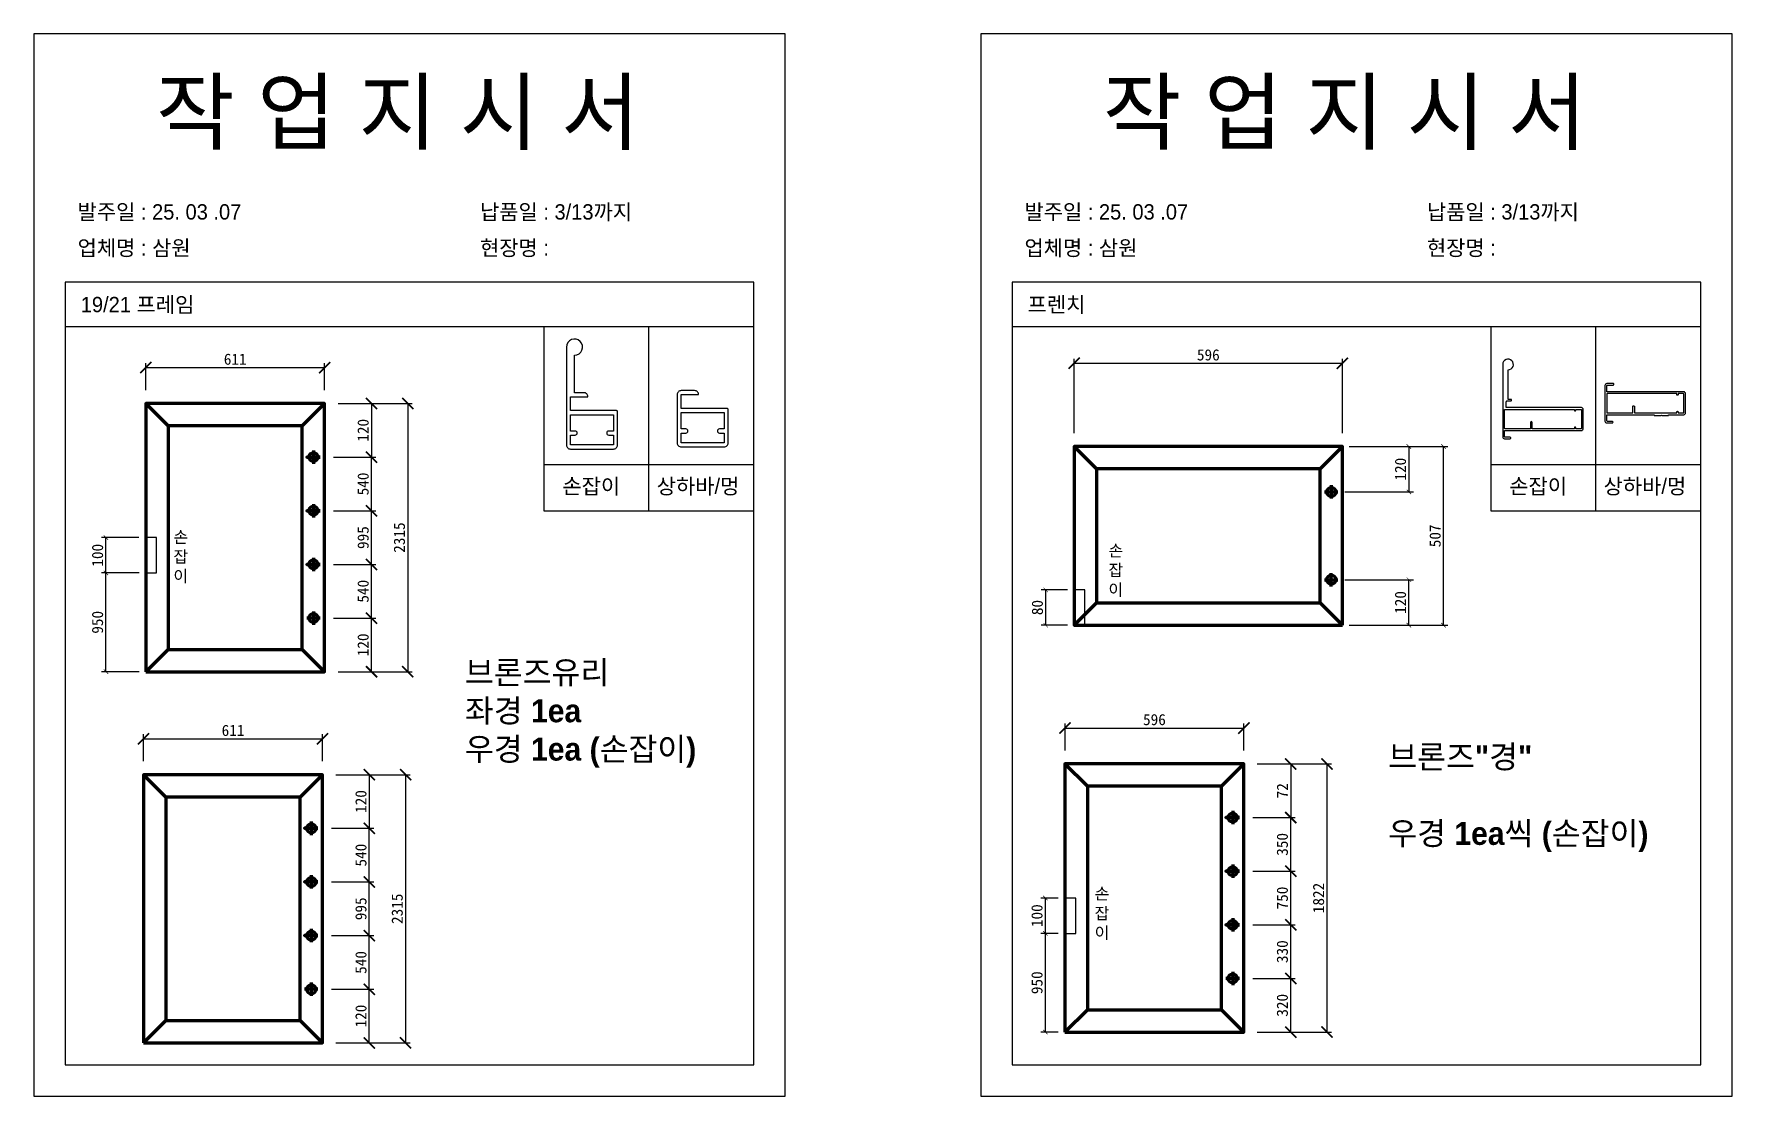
# Model space of a CAD drawing. Header units: millimetres. Extents: x -44117 to 256353, y -2095463 to 65325.
# Drawn here: x 115072 to 118870, y -2817 to -441 of the extents above; entities that cross this region are included whole.
import ezdxf

# ---------------------------------------------------------------- set-up
doc = ezdxf.new("R2010")
doc.units = ezdxf.units.MM
doc.header["$LTSCALE"] = 10
doc.layers.add('Layer1', color=7, linetype='Continuous', lineweight=70)
doc.dimstyles.new('ISO-25', dxfattribs={"dimtxt": 2.5, "dimasz": 2.5, "dimexe": 1, "dimexo": 1, "dimtad": 1, "dimtxsty": 'Standard', "dimblk": 'ARCHTICK', "dimcen": 2.5, "dimadec": 0, "dimazin": 0, "dimtfac": 1, "dimtmove": 0, "dimatfit": 3, "dimfxl": 0, "dimarcsym": 0})

# ---------------------------------------------------------------- blocks, each defined once
blk = doc.blocks.new('_ArchTick')
at = {"color": 0, "linetype": 'ByBlock', "const_width": 0.15}
blk.add_lwpolyline([(-0.5, -0.5), (0.5, 0.5)], dxfattribs=at)
blk = doc.blocks.new('*D2021')
at = {"color": 0, "lineweight": -2}
for p, q in [((117377.8, -2044), (117377.8, -1983.7)), ((117377.8, -1993.7), (117777.8, -1993.7)), ((117777.8, -2044), (117777.8, -1983.7))]:
    blk.add_line(p, q, dxfattribs=at)
at = {"layer": 'Defpoints', "color": 0}
for p in [(117777.8, -1993.7), (117377.8, -2074), (117777.8, -2074)]:
    blk.add_point(p, dxfattribs=at)
at = {"color": 0, "lineweight": -2, "xscale": 25, "yscale": 25, "zscale": 25, "rotation": 180}
blk.add_blockref('_ArchTick', (117377.8, -1993.7), dxfattribs=at)
at = {"color": 0, "lineweight": -2, "xscale": 25, "yscale": 25, "zscale": 25}
blk.add_blockref('_ArchTick', (117777.8, -1993.7), dxfattribs=at)
at = {"color": 0, "insert": (117577.8, -1975), "char_height": 25, "attachment_point": 5}
blk.add_mtext('596', dxfattribs=at)
blk = doc.blocks.new('*D2022')
at = {"color": 0, "lineweight": -2}
for p, q in [((117797.8, -2554), (117892.6, -2554)), ((117882.6, -2674), (117882.6, -2554)), ((117807.8, -2674), (117892.6, -2674))]:
    blk.add_line(p, q, dxfattribs=at)
at = {"layer": 'Defpoints', "color": 0}
for p in [(117767.8, -2554), (117882.6, -2554), (117777.8, -2674)]:
    blk.add_point(p, dxfattribs=at)
at = {"color": 0, "lineweight": -2, "xscale": 25, "yscale": 25, "zscale": 25}
for p, rotation in [((117882.6, -2554), 90), ((117882.6, -2674), 270)]:
    blk.add_blockref('_ArchTick', p, dxfattribs=dict(at, rotation=rotation))
at = {"color": 0, "insert": (117863.9, -2614), "char_height": 25, "attachment_point": 5, "rotation": 90}
blk.add_mtext('320', dxfattribs=at)
blk = doc.blocks.new('*D2023')
at = {"color": 0, "lineweight": -2}
for p, q in [((117807.8, -2074), (117892.6, -2074)), ((117882.6, -2074), (117882.6, -2194)), ((117797.8, -2194), (117892.6, -2194))]:
    blk.add_line(p, q, dxfattribs=at)
at = {"layer": 'Defpoints', "color": 0}
for p in [(117777.8, -2074), (117767.8, -2194), (117882.6, -2194)]:
    blk.add_point(p, dxfattribs=at)
at = {"color": 0, "lineweight": -2, "xscale": 25, "yscale": 25, "zscale": 25}
for p, rotation in [((117882.6, -2074), 90), ((117882.6, -2194), 270)]:
    blk.add_blockref('_ArchTick', p, dxfattribs=dict(at, rotation=rotation))
at = {"color": 0, "insert": (117863.9, -2134), "char_height": 25, "attachment_point": 5, "rotation": 90}
blk.add_mtext('72', dxfattribs=at)
blk = doc.blocks.new('*D2024')
at = {"color": 0, "lineweight": -2}
for p, q in [((117807.8, -2074), (117973.7, -2074)), ((117963.7, -2074), (117963.7, -2674)), ((117807.8, -2674), (117973.7, -2674))]:
    blk.add_line(p, q, dxfattribs=at)
at = {"layer": 'Defpoints', "color": 0}
for p in [(117777.8, -2074), (117777.8, -2674), (117963.7, -2674)]:
    blk.add_point(p, dxfattribs=at)
at = {"color": 0, "lineweight": -2, "xscale": 25, "yscale": 25, "zscale": 25}
for p, rotation in [((117963.7, -2074), 90), ((117963.7, -2674), 270)]:
    blk.add_blockref('_ArchTick', p, dxfattribs=dict(at, rotation=rotation))
at = {"color": 0, "insert": (117944.9, -2374), "char_height": 25, "attachment_point": 5, "rotation": 90}
blk.add_mtext('1822', dxfattribs=at)
blk = doc.blocks.new('*D2025')
at = {"color": 0, "lineweight": -2}
for p, q in [((117797.8, -2434), (117892.6, -2434)), ((117882.6, -2554), (117882.6, -2434)), ((117797.8, -2554), (117892.6, -2554))]:
    blk.add_line(p, q, dxfattribs=at)
at = {"layer": 'Defpoints', "color": 0}
for p in [(117767.8, -2434), (117882.6, -2434), (117767.8, -2554)]:
    blk.add_point(p, dxfattribs=at)
at = {"color": 0, "lineweight": -2, "xscale": 25, "yscale": 25, "zscale": 25}
for p, rotation in [((117882.6, -2434), 90), ((117882.6, -2554), 270)]:
    blk.add_blockref('_ArchTick', p, dxfattribs=dict(at, rotation=rotation))
at = {"color": 0, "insert": (117863.9, -2494), "char_height": 25, "attachment_point": 5, "rotation": 90}
blk.add_mtext('330', dxfattribs=at)
blk = doc.blocks.new('*D2026')
at = {"color": 0, "lineweight": -2}
for p, q in [((117797.8, -2194), (117892.6, -2194)), ((117882.6, -2314), (117882.6, -2194)), ((117797.8, -2314), (117892.6, -2314))]:
    blk.add_line(p, q, dxfattribs=at)
at = {"layer": 'Defpoints', "color": 0}
for p in [(117767.8, -2194), (117882.6, -2194), (117767.8, -2314)]:
    blk.add_point(p, dxfattribs=at)
at = {"color": 0, "lineweight": -2, "xscale": 25, "yscale": 25, "zscale": 25}
for p, rotation in [((117882.6, -2194), 90), ((117882.6, -2314), 270)]:
    blk.add_blockref('_ArchTick', p, dxfattribs=dict(at, rotation=rotation))
at = {"color": 0, "insert": (117863.9, -2254), "char_height": 25, "attachment_point": 5, "rotation": 90}
blk.add_mtext('350', dxfattribs=at)
blk = doc.blocks.new('*D2027')
at = {"color": 0, "lineweight": -2}
for p, q in [((117797.8, -2314), (117892.6, -2314)), ((117882.6, -2434), (117882.6, -2314)), ((117797.8, -2434), (117892.6, -2434))]:
    blk.add_line(p, q, dxfattribs=at)
at = {"layer": 'Defpoints', "color": 0}
for p in [(117767.8, -2314), (117882.6, -2314), (117767.8, -2434)]:
    blk.add_point(p, dxfattribs=at)
at = {"color": 0, "lineweight": -2, "xscale": 25, "yscale": 25, "zscale": 25}
for p, rotation in [((117882.6, -2314), 90), ((117882.6, -2434), 270)]:
    blk.add_blockref('_ArchTick', p, dxfattribs=dict(at, rotation=rotation))
at = {"color": 0, "insert": (117863.9, -2374), "char_height": 25, "attachment_point": 5, "rotation": 90}
blk.add_mtext('750', dxfattribs=at)
blk = doc.blocks.new('*D2028')
at = {"color": 0, "lineweight": -2}
for p, q in [((115322.1, -1237.7), (115322.1, -1177.4)), ((115322.1, -1187.4), (115722.1, -1187.4)), ((115722.1, -1237.7), (115722.1, -1177.4))]:
    blk.add_line(p, q, dxfattribs=at)
at = {"layer": 'Defpoints', "color": 0}
for p in [(115722.1, -1187.4), (115322.1, -1267.7), (115722.1, -1267.7)]:
    blk.add_point(p, dxfattribs=at)
at = {"color": 0, "lineweight": -2, "xscale": 25, "yscale": 25, "zscale": 25, "rotation": 180}
blk.add_blockref('_ArchTick', (115322.1, -1187.4), dxfattribs=at)
at = {"color": 0, "lineweight": -2, "xscale": 25, "yscale": 25, "zscale": 25}
blk.add_blockref('_ArchTick', (115722.1, -1187.4), dxfattribs=at)
at = {"color": 0, "insert": (115522.1, -1168.7), "char_height": 25, "attachment_point": 5}
blk.add_mtext('611', dxfattribs=at)
blk = doc.blocks.new('*D2029')
at = {"color": 0, "lineweight": -2}
for p, q in [((115742.1, -1747.7), (115836.9, -1747.7)), ((115826.9, -1867.7), (115826.9, -1747.7)), ((115752.1, -1867.7), (115836.9, -1867.7))]:
    blk.add_line(p, q, dxfattribs=at)
at = {"layer": 'Defpoints', "color": 0}
for p in [(115712.1, -1747.7), (115826.9, -1747.7), (115722.1, -1867.7)]:
    blk.add_point(p, dxfattribs=at)
at = {"color": 0, "lineweight": -2, "xscale": 25, "yscale": 25, "zscale": 25}
for p, rotation in [((115826.9, -1747.7), 90), ((115826.9, -1867.7), 270)]:
    blk.add_blockref('_ArchTick', p, dxfattribs=dict(at, rotation=rotation))
at = {"color": 0, "insert": (115808.2, -1807.7), "char_height": 25, "attachment_point": 5, "rotation": 90}
blk.add_mtext('120', dxfattribs=at)
blk = doc.blocks.new('*D2030')
at = {"color": 0, "lineweight": -2}
for p, q in [((115752.1, -1267.7), (115836.9, -1267.7)), ((115826.9, -1267.7), (115826.9, -1387.7)), ((115742.1, -1387.7), (115836.9, -1387.7))]:
    blk.add_line(p, q, dxfattribs=at)
at = {"layer": 'Defpoints', "color": 0}
for p in [(115722.1, -1267.7), (115712.1, -1387.7), (115826.9, -1387.7)]:
    blk.add_point(p, dxfattribs=at)
at = {"color": 0, "lineweight": -2, "xscale": 25, "yscale": 25, "zscale": 25}
for p, rotation in [((115826.9, -1267.7), 90), ((115826.9, -1387.7), 270)]:
    blk.add_blockref('_ArchTick', p, dxfattribs=dict(at, rotation=rotation))
at = {"color": 0, "insert": (115808.2, -1327.7), "char_height": 25, "attachment_point": 5, "rotation": 90}
blk.add_mtext('120', dxfattribs=at)
blk = doc.blocks.new('*D2031')
at = {"color": 0, "lineweight": -2}
for p, q in [((115752.1, -1267.7), (115918, -1267.7)), ((115908, -1267.7), (115908, -1867.7)), ((115752.1, -1867.7), (115918, -1867.7))]:
    blk.add_line(p, q, dxfattribs=at)
at = {"layer": 'Defpoints', "color": 0}
for p in [(115722.1, -1267.7), (115722.1, -1867.7), (115908, -1867.7)]:
    blk.add_point(p, dxfattribs=at)
at = {"color": 0, "lineweight": -2, "xscale": 25, "yscale": 25, "zscale": 25}
for p, rotation in [((115908, -1267.7), 90), ((115908, -1867.7), 270)]:
    blk.add_blockref('_ArchTick', p, dxfattribs=dict(at, rotation=rotation))
at = {"color": 0, "insert": (115889.3, -1567.7), "char_height": 25, "attachment_point": 5, "rotation": 90}
blk.add_mtext('2315', dxfattribs=at)
blk = doc.blocks.new('*D2032')
at = {"color": 0, "lineweight": -2}
for p, q in [((115742.1, -1627.7), (115836.9, -1627.7)), ((115826.9, -1747.7), (115826.9, -1627.7)), ((115742.1, -1747.7), (115836.9, -1747.7))]:
    blk.add_line(p, q, dxfattribs=at)
at = {"layer": 'Defpoints', "color": 0}
for p in [(115712.1, -1627.7), (115826.9, -1627.7), (115712.1, -1747.7)]:
    blk.add_point(p, dxfattribs=at)
at = {"color": 0, "lineweight": -2, "xscale": 25, "yscale": 25, "zscale": 25}
for p, rotation in [((115826.9, -1627.7), 90), ((115826.9, -1747.7), 270)]:
    blk.add_blockref('_ArchTick', p, dxfattribs=dict(at, rotation=rotation))
at = {"color": 0, "insert": (115808.2, -1687.7), "char_height": 25, "attachment_point": 5, "rotation": 90}
blk.add_mtext('540', dxfattribs=at)
blk = doc.blocks.new('*D2033')
at = {"color": 0, "lineweight": -2}
for p, q in [((115742.1, -1387.7), (115836.9, -1387.7)), ((115826.9, -1507.7), (115826.9, -1387.7)), ((115742.1, -1507.7), (115836.9, -1507.7))]:
    blk.add_line(p, q, dxfattribs=at)
at = {"layer": 'Defpoints', "color": 0}
for p in [(115712.1, -1387.7), (115826.9, -1387.7), (115712.1, -1507.7)]:
    blk.add_point(p, dxfattribs=at)
at = {"color": 0, "lineweight": -2, "xscale": 25, "yscale": 25, "zscale": 25}
for p, rotation in [((115826.9, -1387.7), 90), ((115826.9, -1507.7), 270)]:
    blk.add_blockref('_ArchTick', p, dxfattribs=dict(at, rotation=rotation))
at = {"color": 0, "insert": (115808.2, -1447.7), "char_height": 25, "attachment_point": 5, "rotation": 90}
blk.add_mtext('540', dxfattribs=at)
blk = doc.blocks.new('*D2034')
at = {"color": 0, "lineweight": -2}
for p, q in [((115742.1, -1507.7), (115836.9, -1507.7)), ((115826.9, -1627.7), (115826.9, -1507.7)), ((115742.1, -1627.7), (115836.9, -1627.7))]:
    blk.add_line(p, q, dxfattribs=at)
at = {"layer": 'Defpoints', "color": 0}
for p in [(115712.1, -1507.7), (115826.9, -1507.7), (115712.1, -1627.7)]:
    blk.add_point(p, dxfattribs=at)
at = {"color": 0, "lineweight": -2, "xscale": 25, "yscale": 25, "zscale": 25}
for p, rotation in [((115826.9, -1507.7), 90), ((115826.9, -1627.7), 270)]:
    blk.add_blockref('_ArchTick', p, dxfattribs=dict(at, rotation=rotation))
at = {"color": 0, "insert": (115808.2, -1567.7), "char_height": 25, "attachment_point": 5, "rotation": 90}
blk.add_mtext('995', dxfattribs=at)
blk = doc.blocks.new('*D2035')
at = {"color": 0, "lineweight": -2}
for p, q in [((115317.2, -2068.1), (115317.2, -2007.8)), ((115717.2, -2068.1), (115717.2, -2007.8)), ((115317.2, -2017.8), (115717.2, -2017.8))]:
    blk.add_line(p, q, dxfattribs=at)
at = {"layer": 'Defpoints', "color": 0}
for p in [(115717.2, -2017.8), (115317.2, -2098.1), (115717.2, -2098.1)]:
    blk.add_point(p, dxfattribs=at)
at = {"color": 0, "lineweight": -2, "xscale": 25, "yscale": 25, "zscale": 25, "rotation": 180}
blk.add_blockref('_ArchTick', (115317.2, -2017.8), dxfattribs=at)
at = {"color": 0, "lineweight": -2, "xscale": 25, "yscale": 25, "zscale": 25}
blk.add_blockref('_ArchTick', (115717.2, -2017.8), dxfattribs=at)
at = {"color": 0, "insert": (115517.2, -1999.1), "char_height": 25, "attachment_point": 5}
blk.add_mtext('611', dxfattribs=at)
blk = doc.blocks.new('*D2036')
at = {"color": 0, "lineweight": -2}
for p, q in [((115306.3, -1646.8), (115222.9, -1646.8)), ((115232.9, -1867.7), (115232.9, -1646.8)), ((115307.1, -1867.7), (115222.9, -1867.7))]:
    blk.add_line(p, q, dxfattribs=at)
at = {"layer": 'Defpoints', "color": 0}
for p in [(115232.9, -1646.8), (115321.3, -1646.8), (115322.1, -1867.7)]:
    blk.add_point(p, dxfattribs=at)
at = {"color": 0, "lineweight": -2, "xscale": 10, "yscale": 10, "zscale": 10}
for p, rotation in [((115232.9, -1646.8), 90), ((115232.9, -1867.7), 270)]:
    blk.add_blockref('_ArchTick', p, dxfattribs=dict(at, rotation=rotation))
at = {"color": 0, "insert": (115214.2, -1757.2), "char_height": 25, "attachment_point": 5, "rotation": 90}
blk.add_mtext('950', dxfattribs=at)
blk = doc.blocks.new('*D2037')
at = {"color": 0, "lineweight": -2}
for p, q in [((115306.3, -1567.7), (115222.9, -1567.7)), ((115232.9, -1646.8), (115232.9, -1567.7)), ((115307.1, -1646.8), (115222.9, -1646.8))]:
    blk.add_line(p, q, dxfattribs=at)
at = {"layer": 'Defpoints', "color": 0}
for p in [(115232.9, -1567.7), (115321.3, -1567.7), (115322.1, -1646.8)]:
    blk.add_point(p, dxfattribs=at)
at = {"color": 0, "lineweight": -2, "xscale": 10, "yscale": 10, "zscale": 10}
for p, rotation in [((115232.9, -1567.7), 90), ((115232.9, -1646.8), 270)]:
    blk.add_blockref('_ArchTick', p, dxfattribs=dict(at, rotation=rotation))
at = {"color": 0, "insert": (115214.2, -1607.2), "char_height": 25, "attachment_point": 5, "rotation": 90}
blk.add_mtext('100', dxfattribs=at)
blk = doc.blocks.new('*D2046')
at = {"color": 0, "lineweight": -2}
for p, q in [((117398.3, -1333.8), (117398.3, -1167.8)), ((117998.3, -1333.8), (117998.3, -1167.8)), ((117398.3, -1177.8), (117998.3, -1177.8))]:
    blk.add_line(p, q, dxfattribs=at)
at = {"layer": 'Defpoints', "color": 0}
for p in [(117998.3, -1177.8), (117398.3, -1363.8), (117998.3, -1363.8)]:
    blk.add_point(p, dxfattribs=at)
at = {"color": 0, "lineweight": -2, "xscale": 25, "yscale": 25, "zscale": 25, "rotation": 180}
blk.add_blockref('_ArchTick', (117398.3, -1177.8), dxfattribs=at)
at = {"color": 0, "lineweight": -2, "xscale": 25, "yscale": 25, "zscale": 25}
blk.add_blockref('_ArchTick', (117998.3, -1177.8), dxfattribs=at)
at = {"color": 0, "insert": (117698.3, -1159.1), "char_height": 25, "attachment_point": 5}
blk.add_mtext('596', dxfattribs=at)
blk = doc.blocks.new('*D2047')
at = {"color": 0, "lineweight": -2}
for p, q in [((118003.3, -1661.9), (118156.8, -1661.9)), ((118146.8, -1763.8), (118146.8, -1661.9)), ((118013.3, -1763.8), (118156.8, -1763.8))]:
    blk.add_line(p, q, dxfattribs=at)
at = {"layer": 'Defpoints', "color": 0}
for p in [(117988.3, -1661.9), (118146.8, -1661.9), (117998.3, -1763.8)]:
    blk.add_point(p, dxfattribs=at)
at = {"color": 0, "lineweight": -2, "xscale": 10, "yscale": 10, "zscale": 10}
for p, rotation in [((118146.8, -1661.9), 90), ((118146.8, -1763.8), 270)]:
    blk.add_blockref('_ArchTick', p, dxfattribs=dict(at, rotation=rotation))
at = {"color": 0, "insert": (118128.1, -1712.8), "char_height": 25, "attachment_point": 5, "rotation": 90}
blk.add_mtext('120', dxfattribs=at)
blk = doc.blocks.new('*D2048')
at = {"color": 0, "lineweight": -2}
for p, q in [((118013.3, -1363.8), (118156.8, -1363.8)), ((118146.8, -1363.8), (118146.8, -1465.6)), ((118003.3, -1465.6), (118156.8, -1465.6))]:
    blk.add_line(p, q, dxfattribs=at)
at = {"layer": 'Defpoints', "color": 0}
for p in [(117998.3, -1363.8), (117988.3, -1465.6), (118146.8, -1465.6)]:
    blk.add_point(p, dxfattribs=at)
at = {"color": 0, "lineweight": -2, "xscale": 10, "yscale": 10, "zscale": 10}
for p, rotation in [((118146.8, -1363.8), 90), ((118146.8, -1465.6), 270)]:
    blk.add_blockref('_ArchTick', p, dxfattribs=dict(at, rotation=rotation))
at = {"color": 0, "insert": (118128.1, -1414.7), "char_height": 25, "attachment_point": 5, "rotation": 90}
blk.add_mtext('120', dxfattribs=at)
blk = doc.blocks.new('*D2049')
at = {"color": 0, "lineweight": -2}
for p, q in [((118013.3, -1363.8), (118234.3, -1363.8)), ((118224.3, -1763.8), (118224.3, -1363.8)), ((118013.3, -1763.8), (118234.3, -1763.8))]:
    blk.add_line(p, q, dxfattribs=at)
at = {"layer": 'Defpoints', "color": 0}
for p in [(117998.3, -1363.8), (118224.3, -1363.8), (117998.3, -1763.8)]:
    blk.add_point(p, dxfattribs=at)
at = {"color": 0, "lineweight": -2, "xscale": 10, "yscale": 10, "zscale": 10}
for p, rotation in [((118224.3, -1363.8), 90), ((118224.3, -1763.8), 270)]:
    blk.add_blockref('_ArchTick', p, dxfattribs=dict(at, rotation=rotation))
at = {"color": 0, "insert": (118205.6, -1563.8), "char_height": 25, "attachment_point": 5, "rotation": 90}
blk.add_mtext('507', dxfattribs=at)
blk = doc.blocks.new('*D2050')
at = {"color": 0, "lineweight": -2}
for p, q in [((117383.3, -1684.7), (117324.7, -1684.7)), ((117334.7, -1763.8), (117334.7, -1684.7)), ((117383.3, -1763.8), (117324.7, -1763.8))]:
    blk.add_line(p, q, dxfattribs=at)
at = {"layer": 'Defpoints', "color": 0}
for p in [(117334.7, -1684.7), (117398.3, -1684.7), (117398.3, -1763.8)]:
    blk.add_point(p, dxfattribs=at)
at = {"color": 0, "lineweight": -2, "xscale": 10, "yscale": 10, "zscale": 10}
for p, rotation in [((117334.7, -1684.7), 90), ((117334.7, -1763.8), 270)]:
    blk.add_blockref('_ArchTick', p, dxfattribs=dict(at, rotation=rotation))
at = {"color": 0, "insert": (117316, -1724.2), "char_height": 25, "attachment_point": 5, "rotation": 90}
blk.add_mtext('80', dxfattribs=at)
blk = doc.blocks.new('*D2051')
at = {"color": 0, "lineweight": -2}
for p, q in [((117362.8, -2453.1), (117323.9, -2453.1)), ((117333.9, -2674), (117333.9, -2453.1)), ((117362.8, -2674), (117323.9, -2674))]:
    blk.add_line(p, q, dxfattribs=at)
at = {"layer": 'Defpoints', "color": 0}
for p in [(117333.9, -2453.1), (117377.8, -2453.1), (117377.8, -2674)]:
    blk.add_point(p, dxfattribs=at)
at = {"color": 0, "lineweight": -2, "xscale": 10, "yscale": 10, "zscale": 10}
for p, rotation in [((117333.9, -2453.1), 90), ((117333.9, -2674), 270)]:
    blk.add_blockref('_ArchTick', p, dxfattribs=dict(at, rotation=rotation))
at = {"color": 0, "insert": (117315.2, -2563.5), "char_height": 25, "attachment_point": 5, "rotation": 90}
blk.add_mtext('950', dxfattribs=at)
blk = doc.blocks.new('*D2052')
at = {"color": 0, "lineweight": -2}
for p, q in [((117362.8, -2374), (117323.9, -2374)), ((117333.9, -2453.1), (117333.9, -2374)), ((117362.8, -2453.1), (117323.9, -2453.1))]:
    blk.add_line(p, q, dxfattribs=at)
at = {"layer": 'Defpoints', "color": 0}
for p in [(117333.9, -2374), (117377.8, -2374), (117377.8, -2453.1)]:
    blk.add_point(p, dxfattribs=at)
at = {"color": 0, "lineweight": -2, "xscale": 10, "yscale": 10, "zscale": 10}
for p, rotation in [((117333.9, -2374), 90), ((117333.9, -2453.1), 270)]:
    blk.add_blockref('_ArchTick', p, dxfattribs=dict(at, rotation=rotation))
at = {"color": 0, "insert": (117315.2, -2413.5), "char_height": 25, "attachment_point": 5, "rotation": 90}
blk.add_mtext('100', dxfattribs=at)
blk = doc.blocks.new('*D2066')
at = {"color": 0, "lineweight": -2}
for p, q in [((115737.2, -2578.1), (115832, -2578.1)), ((115822, -2698.1), (115822, -2578.1)), ((115747.2, -2698.1), (115832, -2698.1))]:
    blk.add_line(p, q, dxfattribs=at)
at = {"layer": 'Defpoints', "color": 0}
for p in [(115707.2, -2578.1), (115822, -2578.1), (115717.2, -2698.1)]:
    blk.add_point(p, dxfattribs=at)
at = {"color": 0, "lineweight": -2, "xscale": 25, "yscale": 25, "zscale": 25}
for p, rotation in [((115822, -2578.1), 90), ((115822, -2698.1), 270)]:
    blk.add_blockref('_ArchTick', p, dxfattribs=dict(at, rotation=rotation))
at = {"color": 0, "insert": (115803.3, -2638.1), "char_height": 25, "attachment_point": 5, "rotation": 90}
blk.add_mtext('120', dxfattribs=at)
blk = doc.blocks.new('*D2067')
at = {"color": 0, "lineweight": -2}
for p, q in [((115747.2, -2098.1), (115832, -2098.1)), ((115822, -2098.1), (115822, -2218.1)), ((115737.2, -2218.1), (115832, -2218.1))]:
    blk.add_line(p, q, dxfattribs=at)
at = {"layer": 'Defpoints', "color": 0}
for p in [(115717.2, -2098.1), (115707.2, -2218.1), (115822, -2218.1)]:
    blk.add_point(p, dxfattribs=at)
at = {"color": 0, "lineweight": -2, "xscale": 25, "yscale": 25, "zscale": 25}
for p, rotation in [((115822, -2098.1), 90), ((115822, -2218.1), 270)]:
    blk.add_blockref('_ArchTick', p, dxfattribs=dict(at, rotation=rotation))
at = {"color": 0, "insert": (115803.3, -2158.1), "char_height": 25, "attachment_point": 5, "rotation": 90}
blk.add_mtext('120', dxfattribs=at)
blk = doc.blocks.new('*D2068')
at = {"color": 0, "lineweight": -2}
for p, q in [((115747.2, -2098.1), (115913.1, -2098.1)), ((115903.1, -2098.1), (115903.1, -2698.1)), ((115747.2, -2698.1), (115913.1, -2698.1))]:
    blk.add_line(p, q, dxfattribs=at)
at = {"layer": 'Defpoints', "color": 0}
for p in [(115717.2, -2098.1), (115717.2, -2698.1), (115903.1, -2698.1)]:
    blk.add_point(p, dxfattribs=at)
at = {"color": 0, "lineweight": -2, "xscale": 25, "yscale": 25, "zscale": 25}
for p, rotation in [((115903.1, -2098.1), 90), ((115903.1, -2698.1), 270)]:
    blk.add_blockref('_ArchTick', p, dxfattribs=dict(at, rotation=rotation))
at = {"color": 0, "insert": (115884.4, -2398.1), "char_height": 25, "attachment_point": 5, "rotation": 90}
blk.add_mtext('2315', dxfattribs=at)
blk = doc.blocks.new('*D2069')
at = {"color": 0, "lineweight": -2}
for p, q in [((115737.2, -2458.1), (115832, -2458.1)), ((115822, -2578.1), (115822, -2458.1)), ((115737.2, -2578.1), (115832, -2578.1))]:
    blk.add_line(p, q, dxfattribs=at)
at = {"layer": 'Defpoints', "color": 0}
for p in [(115707.2, -2458.1), (115822, -2458.1), (115707.2, -2578.1)]:
    blk.add_point(p, dxfattribs=at)
at = {"color": 0, "lineweight": -2, "xscale": 25, "yscale": 25, "zscale": 25}
for p, rotation in [((115822, -2458.1), 90), ((115822, -2578.1), 270)]:
    blk.add_blockref('_ArchTick', p, dxfattribs=dict(at, rotation=rotation))
at = {"color": 0, "insert": (115803.3, -2518.1), "char_height": 25, "attachment_point": 5, "rotation": 90}
blk.add_mtext('540', dxfattribs=at)
blk = doc.blocks.new('*D2070')
at = {"color": 0, "lineweight": -2}
for p, q in [((115737.2, -2218.1), (115832, -2218.1)), ((115822, -2338.1), (115822, -2218.1)), ((115737.2, -2338.1), (115832, -2338.1))]:
    blk.add_line(p, q, dxfattribs=at)
at = {"layer": 'Defpoints', "color": 0}
for p in [(115707.2, -2218.1), (115822, -2218.1), (115707.2, -2338.1)]:
    blk.add_point(p, dxfattribs=at)
at = {"color": 0, "lineweight": -2, "xscale": 25, "yscale": 25, "zscale": 25}
for p, rotation in [((115822, -2218.1), 90), ((115822, -2338.1), 270)]:
    blk.add_blockref('_ArchTick', p, dxfattribs=dict(at, rotation=rotation))
at = {"color": 0, "insert": (115803.3, -2278.1), "char_height": 25, "attachment_point": 5, "rotation": 90}
blk.add_mtext('540', dxfattribs=at)
blk = doc.blocks.new('*D2071')
at = {"color": 0, "lineweight": -2}
for p, q in [((115737.2, -2338.1), (115832, -2338.1)), ((115822, -2458.1), (115822, -2338.1)), ((115737.2, -2458.1), (115832, -2458.1))]:
    blk.add_line(p, q, dxfattribs=at)
at = {"layer": 'Defpoints', "color": 0}
for p in [(115707.2, -2338.1), (115822, -2338.1), (115707.2, -2458.1)]:
    blk.add_point(p, dxfattribs=at)
at = {"color": 0, "lineweight": -2, "xscale": 25, "yscale": 25, "zscale": 25}
for p, rotation in [((115822, -2338.1), 90), ((115822, -2458.1), 270)]:
    blk.add_blockref('_ArchTick', p, dxfattribs=dict(at, rotation=rotation))
at = {"color": 0, "insert": (115803.3, -2398.1), "char_height": 25, "attachment_point": 5, "rotation": 90}
blk.add_mtext('995', dxfattribs=at)

msp = doc.modelspace()

# ---------------------------------------------------------------- linework, layer by layer
for p, q in [((116682.00079, -996.18043), (115142.00079, -996.18043)), ((118799.54504, -996.18043), (117259.54504, -996.18043)), ((116682.00079, -1096.18043), (115142.00079, -1096.18043)), ((116447.29628, -1507.48978), (116447.29628, -1096.18043)), ((118799.54504, -1096.18043), (117259.54504, -1096.18043)), ((118564.84054, -1507.48978), (118564.84054, -1096.18043)), ((116682.00079, -1405.30199), (116212.59177, -1405.30199)), ((118799.54504, -1405.30199), (118330.13603, -1405.30199))]:
    msp.add_line(p, q)
for points in [[(115072.00079, -2817.0107), (116752.00079, -2817.0107), (116752.00079, -441.0107), (115072.00079, -441.0107)], [(117189.54504, -2817.0107), (118869.54504, -2817.0107), (118869.54504, -441.0107), (117189.54504, -441.0107)], [(116682.00079, -1096.18043), (116212.59177, -1096.18043), (116212.59177, -1507.48978), (116682.00079, -1507.48978)], [(118799.54504, -1096.18043), (118330.13603, -1096.18043), (118330.13603, -1507.48978), (118799.54504, -1507.48978)]]:
    msp.add_lwpolyline(points, close=True)
for points in [[(115142.00079, -996.18043), (115142.00079, -2747.0107), (116682.00079, -2747.0107), (116682.00079, -996.18043)], [(117259.54504, -996.18043), (117259.54504, -2747.0107), (118799.54504, -2747.0107), (118799.54504, -996.18043)]]:
    msp.add_lwpolyline(points)
at = {"color": 7}
for points in [[(116280.94877, -1243.5371), (116280.94877, -1159.5371, 2.4142135624), (116262.94877, -1141.5371), (116262.94877, -1243.5371), (116262.94877, -1252.5371), (116262.94877, -1360.5371, 0.4142135624), (116271.94877, -1369.5371), (116367.94877, -1369.5371, 0.4142135624), (116376.94877, -1360.5371), (116376.94877, -1285.5371, 0.4142135624), (116375.14877, -1283.7371), (116271.94877, -1283.7371), (116271.94877, -1252.5371), (116310.94877, -1252.5371, 0.4142135624), (116301.94877, -1243.5371)], [(116624.49215, -1280.92072, 0.4142135624), (116622.69215, -1279.12072), (116519.49215, -1279.12072), (116519.49215, -1247.92072), (116558.49215, -1247.92072, 0.4142135624), (116549.49215, -1238.92072), (116519.49215, -1238.92072, 0.4142135624), (116510.49215, -1247.92072), (116510.49215, -1355.92072, 0.4142135624), (116519.49215, -1364.92072), (116615.49215, -1364.92072, 0.4142135624), (116624.49215, -1355.92072)], [(116615.49215, -1288.12072), (116615.49215, -1324.72072), (116604.99215, -1324.72072, 1), (116604.99215, -1333.72072), (116615.49215, -1333.72072), (116615.49215, -1355.92072), (116519.49215, -1355.92072), (116519.49215, -1333.72072), (116529.99215, -1333.72072, 1), (116529.99215, -1324.72072), (116519.49215, -1324.72072), (116519.49215, -1288.12072)], [(116367.94877, -1292.7371), (116367.94877, -1329.3371), (116357.44877, -1329.3371, 1), (116357.44877, -1338.3371), (116367.94877, -1338.3371), (116367.94877, -1360.5371), (116271.94877, -1360.5371), (116271.94877, -1338.3371), (116282.44877, -1338.3371, 1), (116282.44877, -1329.3371), (116271.94877, -1329.3371), (116271.94877, -1292.7371)]]:
    msp.add_lwpolyline(points, format="xyb", close=True, dxfattribs=at)
for points in [[(118356.64438, -1180.47544), (118356.64438, -1342.47544, 0.4142135624), (118360.64438, -1346.47544), (118373.04438, -1346.47544, 0.4142135624), (118374.64438, -1344.87544, 0.4142135624), (118373.04438, -1343.27544), (118362.64438, -1343.27544, -0.4142135624), (118360.64438, -1341.27544), (118360.64438, -1328.87544, -0.4142135624), (118361.44438, -1328.07544), (118532.64438, -1328.07544, 0.4142135624), (118536.64438, -1324.07544), (118536.64438, -1280.87544, 0.4142135624), (118532.64438, -1276.87544), (118365.44438, -1276.87544, -0.4142135624), (118364.64438, -1276.07544), (118364.64438, -1263.67544, -0.4142135624), (118366.64438, -1261.67544), (118375.04438, -1261.67544, 0.4142135624), (118376.64438, -1260.07544, 0.4142135624), (118375.04438, -1258.47544), (118368.64438, -1258.47544), (118368.64438, -1192.47544, 2.4142135624)], [(118711.43073, -1293.59342), (118712.63073, -1294.79342), (118726.43073, -1294.79342, 0.4142135624), (118727.43073, -1293.79342), (118727.43073, -1293.79342, -0.4142135624), (118728.43073, -1292.79342), (118761.43073, -1292.79342, 0.4142135624), (118765.43073, -1288.79342), (118765.43073, -1245.59342, 0.4142135624), (118761.43073, -1241.59342), (118590.23073, -1241.59342, -0.4142135624), (118589.43073, -1240.79342), (118589.43073, -1228.39342, -0.4142135624), (118591.43073, -1226.39342), (118603.83073, -1226.39342, 0.4142135624), (118605.43073, -1224.79342, 0.4142135624), (118603.83073, -1223.19342), (118589.43073, -1223.19342, 0.4142135624), (118585.43073, -1227.19342), (118585.43073, -1307.19342, 0.4142135624), (118589.43073, -1311.19342), (118601.83073, -1311.19342, 0.4142135624), (118603.43073, -1309.59342), (118603.43073, -1309.59342, 0.4142135624), (118601.83073, -1307.99342), (118591.43073, -1307.99342, -0.4142135624), (118589.43073, -1305.99342), (118589.43073, -1293.59342, -0.4142135624), (118590.23073, -1292.79342), (118694.43073, -1292.79342, -0.4142135624), (118695.43073, -1293.79342), (118695.43073, -1293.79342, 0.4142135624), (118696.43073, -1294.79342), (118710.23073, -1294.79342)], [(118647.43073, -1288.79342), (118647.43073, -1274.79342, -0.4142135624), (118649.43073, -1272.79342), (118649.43073, -1272.79342, -0.4142135624), (118651.43073, -1274.79342), (118651.43073, -1288.79342), (118745.83073, -1288.79342), (118745.83073, -1286.79342, -0.4142135624), (118747.43073, -1285.19342), (118747.43073, -1285.19342, -0.4142135624), (118749.03073, -1286.79342), (118749.03073, -1288.79342), (118760.63073, -1288.79342, 0.4142135624), (118761.43073, -1287.99342), (118761.43073, -1246.39342, 0.4142135624), (118760.63073, -1245.59342), (118749.03073, -1245.59342), (118749.03073, -1247.59342, -0.4142135624), (118747.43073, -1249.19342), (118747.43073, -1249.19342, -0.4142135624), (118745.83073, -1247.59342), (118745.83073, -1245.59342), (118590.23073, -1245.59342, 0.4142135624), (118589.43073, -1246.39342), (118589.43073, -1287.99342, 0.4142135624), (118590.23073, -1288.79342)], [(118517.04438, -1280.87544), (118517.04438, -1282.87544, 1), (118520.24438, -1282.87544), (118520.24438, -1280.87544), (118531.84438, -1280.87544, -0.4142135624), (118532.64438, -1281.67544), (118532.64438, -1323.27544, -0.4142135624), (118531.84438, -1324.07544), (118520.24438, -1324.07544), (118520.24438, -1322.07544, 1), (118517.04438, -1322.07544), (118517.04438, -1324.07544), (118422.64438, -1324.07544), (118422.64438, -1310.07544, 1), (118418.64438, -1310.07544), (118418.64438, -1324.07544), (118361.44438, -1324.07544, -0.4142135624), (118360.64438, -1323.27544), (118360.64438, -1281.67544, -0.4142135624), (118361.44438, -1280.87544)]]:
    msp.add_lwpolyline(points, format="xyb", close=True)
at = {"color": 1}
for points in [[(115346.07646, -1567.70016), (115322.09184, -1567.70016), (115322.09184, -1646.79776), (115346.07646, -1646.79776)], [(117422.26656, -1684.6534), (117398.28194, -1684.6534), (117398.28194, -1763.751), (117422.26656, -1763.751)], [(117401.76336, -2373.97573), (117377.77874, -2373.97573), (117377.77874, -2453.07333), (117401.76336, -2453.07333)]]:
    msp.add_lwpolyline(points, close=True, dxfattribs=at)
at = {"layer": 'Layer1'}
for p, q in [((115372.09184, -1317.70016), (115322.09184, -1267.70016)), ((115672.09184, -1317.70016), (115722.09184, -1267.70016)), ((117448.28194, -1413.751), (117398.28194, -1363.751)), ((117998.28194, -1363.751), (117948.28194, -1413.751)), ((115697.09184, -1372.70016), (115697.09184, -1402.70016)), ((117958.28194, -1465.5852), (117988.28194, -1465.5852)), ((117973.28194, -1450.5852), (117973.28194, -1480.5852)), ((115697.09184, -1492.70016), (115697.09184, -1522.70016)), ((115697.09184, -1612.70016), (115697.09184, -1642.70016)), ((117958.28194, -1661.9168), (117988.28194, -1661.9168)), ((117973.28194, -1676.9168), (117973.28194, -1646.9168)), ((115697.09184, -1732.70016), (115697.09184, -1762.70016)), ((117448.28194, -1713.751), (117398.28194, -1763.751)), ((117948.28194, -1713.751), (117998.28194, -1763.751)), ((115712.09184, -1747.70016), (115682.09184, -1747.70016)), ((115372.09184, -1817.70016), (115322.09184, -1867.70016)), ((115722.09184, -1867.70016), (115672.09184, -1817.70016)), ((117427.77874, -2123.97573), (117377.77874, -2073.97573)), ((117727.77874, -2123.97573), (117777.77874, -2073.97573)), ((115367.19985, -2148.07307), (115317.19985, -2098.07307)), ((115667.19985, -2148.07307), (115717.19985, -2098.07307)), ((117752.77874, -2178.97573), (117752.77874, -2208.97573)), ((115692.19985, -2203.07307), (115692.19985, -2233.07307)), ((117752.77874, -2298.97573), (117752.77874, -2328.97573)), ((115692.19985, -2323.07307), (115692.19985, -2353.07307)), ((117752.77874, -2418.97573), (117752.77874, -2448.97573)), ((115692.19985, -2443.07307), (115692.19985, -2473.07307)), ((117752.77874, -2538.97573), (117752.77874, -2568.97573)), ((115707.19985, -2578.07307), (115677.19985, -2578.07307)), ((115692.19985, -2563.07307), (115692.19985, -2593.07307)), ((117767.77874, -2553.97573), (117737.77874, -2553.97573)), ((115367.19985, -2648.07307), (115317.19985, -2698.07307)), ((115717.19985, -2698.07307), (115667.19985, -2648.07307)), ((117427.77874, -2623.97573), (117377.77874, -2673.97573)), ((117777.77874, -2673.97573), (117727.77874, -2623.97573))]:
    msp.add_line(p, q, dxfattribs=at)
for points in [[(115322.09184, -1867.70016), (115722.09184, -1867.70016), (115722.09184, -1267.70016), (115322.09184, -1267.70016)], [(115372.09184, -1817.70016), (115672.09184, -1817.70016), (115672.09184, -1317.70016), (115372.09184, -1317.70016)], [(117998.28194, -1763.751), (117998.28194, -1363.751), (117398.28194, -1363.751), (117398.28194, -1763.751)], [(115712.09184, -1387.70016), (115682.09184, -1387.70016)], [(117948.28194, -1713.751), (117948.28194, -1413.751), (117448.28194, -1413.751), (117448.28194, -1713.751)], [(115712.09184, -1507.70016), (115682.09184, -1507.70016)], [(115712.09184, -1627.70016), (115682.09184, -1627.70016)], [(117377.77874, -2673.97573), (117777.77874, -2673.97573), (117777.77874, -2073.97573), (117377.77874, -2073.97573)], [(115317.19985, -2698.07307), (115717.19985, -2698.07307), (115717.19985, -2098.07307), (115317.19985, -2098.07307)], [(117427.77874, -2623.97573), (117727.77874, -2623.97573), (117727.77874, -2123.97573), (117427.77874, -2123.97573)], [(115367.19985, -2648.07307), (115667.19985, -2648.07307), (115667.19985, -2148.07307), (115367.19985, -2148.07307)], [(117767.77874, -2193.97573), (117737.77874, -2193.97573)], [(115707.19985, -2218.07307), (115677.19985, -2218.07307)], [(117767.77874, -2313.97573), (117737.77874, -2313.97573)], [(115707.19985, -2338.07307), (115677.19985, -2338.07307)], [(115707.19985, -2458.07307), (115677.19985, -2458.07307)], [(117767.77874, -2433.97573), (117737.77874, -2433.97573)]]:
    msp.add_lwpolyline(points, close=True, dxfattribs=at)
for centre in [(115697.09184, -1387.70016), (117973.28194, -1465.5852), (115697.09184, -1507.70016), (115697.09184, -1627.70016), (117973.28194, -1661.9168), (115697.09184, -1747.70016), (117752.77874, -2193.97573), (115692.19985, -2218.07307), (117752.77874, -2313.97573), (115692.19985, -2338.07307), (117752.77874, -2433.97573), (115692.19985, -2458.07307), (117752.77874, -2553.97573), (115692.19985, -2578.07307)]:
    msp.add_circle(centre, 10, dxfattribs=at)

# ---------------------------------------------------------------- texts
at = {"attachment_point": 1}
for s, width, gutter_width, heights, insert, char_height in [('{\\fGulim|b0|i0|c129|p50;작 업 지 시 서}', 3307.3198183, 12.5, [-155.84554], (115344.80739, -545.17322), 140), ('{\\fGulim|b0|i0|c129|p50;작 업 지 시 서}', 3307.3198183, 12.5, [-155.84554], (117462.35165, -545.17322), 140), ('{\\fGulim|b0|i0|c129|p50;발주일 : 25. 03 .07}', 3307.3198183, 12.5, [-38.18216], (115169.59804, -821.89364), 34.3), ('{\\fGulim|b0|i0|c129|p50;납품일 : 3/13까지}', 3307.3198183, 12.5, [37.67976], (116069.57602, -821.89364), 34.3), ('{\\fGulim|b0|i0|c129|p50;발주일 : 25. 03 .07}', 3307.3198183, 12.5, [-38.18216], (117287.14229, -821.89364), 34.3), ('{\\fGulim|b0|i0|c129|p50;납품일 : 3/13까지}', 3307.3198183, 12.5, [37.67976], (118187.12028, -821.89364), 34.3), ('{\\fGulim|b0|i0|c129|p50;업체명 : 삼원}', 3307.3198183, 12.5, [38.2735], (115169.59804, -902.54981), 34.3), ('{\\fGulim|b0|i0|c129|p50;현장명 : }', 3307.3198183, 12.5, [-38.2735], (116069.57602, -902.54981), 34.3), ('{\\fGulim|b0|i0|c129|p50;업체명 : 삼원}', 3307.3198183, 12.5, [38.2735], (117287.14229, -902.54981), 34.3), ('{\\fGulim|b0|i0|c129|p50;현장명 : }', 3307.3198183, 12.5, [-38.2735], (118187.12028, -902.54981), 34.3), ('{\\fGulim|b0|i0|c129|p50;19/21 프레임}', 3307.3198183, 12.5, [-41.60759], (115176.64024, -1029.21591), 34.3), ('{\\fGulim|b0|i0|c129|p50;프렌치}', 3307.3198183, 12.5, [-38.22783], (117294.18449, -1029.21591), 34.3), ('{\\fGulim|b0|i0|c129|p50;손잡이}', 3307.3198183, 12.5, [-38.18216], (116253.83312, -1435.6996), 34.3), ('{\\fGulim|b0|i0|c129|p50;상하바/멍}', 3307.3198183, 12.5, [-41.60759], (116464.77657, -1435.6996), 34.3), ('{\\fGulim|b0|i0|c129|p50;손잡이}', 3307.3198183, 12.5, [-38.18216], (118371.37737, -1435.6996), 34.3), ('{\\fGulim|b0|i0|c129|p50;상하바/멍}', 3307.3198183, 12.5, [-41.60759], (118582.32082, -1435.6996), 34.3), ('{\\f굴림|b0|i0|c129|p50;손\\P잡\\P이}', 147.2513852, 131.25, [-119.09787], (115383.7949, -1553.33636), 26.25), ('{\\f굴림|b0|i0|c129|p50;손\\P잡\\P이}', 147.2513852, 131.25, [-119.09787], (117474.87296, -1583.75229), 26.25), ('{\\fGulim|b1|i0|c129|p50;브론즈유리^J좌경 1ea\\P우경 1ea (손잡이)}', 3307.3198183, 12.5, [491.47221], (116035.80694, -1843.64338), 51.45), ('{\\fGulim|b1|i0|c129|p50;브론즈"경"^J\\P우경 1ea씩 (손잡이)}', 3307.3198183, 12.5, [491.47221], (118100.71098, -2032.19318), 51.45), ('{\\f굴림|b0|i0|c129|p50;손\\P잡\\P이}', 147.2513852, 131.25, [-119.09787], (117444.02029, -2351.21248), 26.25)]:
    msp.add_mtext_dynamic_manual_height_columns(s, width=width, gutter_width=gutter_width, heights=heights, dxfattribs=dict(at, insert=insert, char_height=char_height))

# ---------------------------------------------------------------- dimensions: what is measured, and where the dimension line sits
for base, p1, p2, text, picture, middle in [((115722.09184, -1187.44036), (115322.09184, -1267.70016), (115722.09184, -1267.70016), '611', '*D2028', (115522.09184, -1168.69036)), ((117777.77874, -1993.71593), (117377.77874, -2073.97573), (117777.77874, -2073.97573), '596', '*D2021', (117577.77874, -1974.96593)), ((115717.19985, -2017.81327), (115317.19985, -2098.07307), (115717.19985, -2098.07307), '611', '*D2035', (115517.19985, -1999.06327))]:
    dim = msp.add_linear_dim(base=base, p1=p1, p2=p2, text=text, dimstyle='ISO-25', override={"dimscale": 10, "dimexo": 3, "dimtxsty": 'Standard'})
    dim.commit()
    dim.dimension.update_dxf_attribs({"geometry": picture, "text_midpoint": middle})
for base, p1, p2, angle, text, override, picture, middle in [((117998.28194, -1177.83101), (117398.28194, -1363.751), (117998.28194, -1363.751), 180, '596', {"dimscale": 10, "dimexo": 3, "dimtxsty": 'Standard'}, '*D2046', (117698.28194, -1159.08101)), ((115908.01183, -1867.70016), (115722.09184, -1267.70016), (115722.09184, -1867.70016), 90, '2315', {"dimscale": 10, "dimexo": 3, "dimtxsty": 'Standard'}, '*D2031', (115889.26183, -1567.70016)), ((118224.32339, -1363.751), (117998.28194, -1763.751), (117998.28194, -1363.751), 90, '507', {"dimscale": 10, "dimasz": 1, "dimexo": 1.5, "dimtxsty": 'Standard'}, '*D2049', (118205.57339, -1563.751)), ((115826.93715, -1387.70016), (115712.09184, -1507.70016), (115712.09184, -1387.70016), 90, '540', {"dimscale": 10, "dimexo": 3, "dimtxsty": 'Standard', "dimtmove": 1}, '*D2033', (115808.18715, -1447.70016)), ((115826.93715, -1507.70016), (115712.09184, -1627.70016), (115712.09184, -1507.70016), 90, '995', {"dimscale": 10, "dimexo": 3, "dimtxsty": 'Standard'}, '*D2034', (115808.18715, -1567.70016)), ((115826.93715, -1627.70016), (115712.09184, -1747.70016), (115712.09184, -1627.70016), 90, '540', {"dimscale": 10, "dimexo": 3, "dimtxsty": 'Standard'}, '*D2032', (115808.18715, -1687.70016)), ((115232.91826, -1646.79776), (115322.09184, -1867.70016), (115321.34859, -1646.79776), 90, '950', {"dimscale": 10, "dimasz": 1, "dimexo": 1.5, "dimtxsty": 'Standard'}, '*D2036', (115214.16826, -1757.24896)), ((115903.11984, -2698.07307), (115717.19985, -2098.07307), (115717.19985, -2698.07307), 90, '2315', {"dimscale": 10, "dimexo": 3, "dimtxsty": 'Standard'}, '*D2068', (115884.36984, -2398.07307)), ((117882.62406, -2193.97573), (117777.77874, -2073.97573), (117767.77874, -2193.97573), 90, '72', {"dimscale": 10, "dimexo": 3, "dimtxsty": 'Standard'}, '*D2023', (117863.87406, -2133.97573)), ((117963.69873, -2673.97573), (117777.77874, -2073.97573), (117777.77874, -2673.97573), 90, '1822', {"dimscale": 10, "dimexo": 3, "dimtxsty": 'Standard'}, '*D2024', (117944.94873, -2373.97573)), ((117882.62406, -2193.97573), (117767.77874, -2313.97573), (117767.77874, -2193.97573), 90, '350', {"dimscale": 10, "dimexo": 3, "dimtxsty": 'Standard', "dimtmove": 1}, '*D2026', (117863.87406, -2253.97573)), ((115822.04516, -2218.07307), (115707.19985, -2338.07307), (115707.19985, -2218.07307), 90, '540', {"dimscale": 10, "dimexo": 3, "dimtxsty": 'Standard', "dimtmove": 1}, '*D2070', (115803.29516, -2278.07307)), ((117882.62406, -2313.97573), (117767.77874, -2433.97573), (117767.77874, -2313.97573), 90, '750', {"dimscale": 10, "dimexo": 3, "dimtxsty": 'Standard'}, '*D2027', (117863.87406, -2373.97573)), ((115822.04516, -2338.07307), (115707.19985, -2458.07307), (115707.19985, -2338.07307), 90, '995', {"dimscale": 10, "dimexo": 3, "dimtxsty": 'Standard'}, '*D2071', (115803.29516, -2398.07307)), ((117882.62406, -2433.97573), (117767.77874, -2553.97573), (117767.77874, -2433.97573), 90, '330', {"dimscale": 10, "dimexo": 3, "dimtxsty": 'Standard'}, '*D2025', (117863.87406, -2493.97573)), ((115822.04516, -2458.07307), (115707.19985, -2578.07307), (115707.19985, -2458.07307), 90, '540', {"dimscale": 10, "dimexo": 3, "dimtxsty": 'Standard'}, '*D2069', (115803.29516, -2518.07307)), ((117333.91926, -2453.07333), (117377.77874, -2673.97573), (117377.77874, -2453.07333), 90, '950', {"dimscale": 10, "dimasz": 1, "dimexo": 1.5, "dimtxsty": 'Standard'}, '*D2051', (117315.16926, -2563.52453)), ((117882.62406, -2553.97573), (117777.77874, -2673.97573), (117767.77874, -2553.97573), 90, '320', {"dimscale": 10, "dimexo": 3, "dimtxsty": 'Standard'}, '*D2022', (117863.87406, -2613.97573))]:
    dim = msp.add_linear_dim(base=base, p1=p1, p2=p2, angle=angle, text=text, dimstyle='ISO-25', override=override)
    dim.commit()
    dim.dimension.update_dxf_attribs({"geometry": picture, "text_midpoint": middle})
for base, p1, p2, picture, middle in [((115826.93715, -1387.70016), (115722.09184, -1267.70016), (115712.09184, -1387.70016), '*D2030', (115808.18715, -1327.70016)), ((115826.93715, -1747.70016), (115722.09184, -1867.70016), (115712.09184, -1747.70016), '*D2029', (115808.18715, -1807.70016)), ((115822.04516, -2218.07307), (115717.19985, -2098.07307), (115707.19985, -2218.07307), '*D2067', (115803.29516, -2158.07307)), ((115822.04516, -2578.07307), (115717.19985, -2698.07307), (115707.19985, -2578.07307), '*D2066', (115803.29516, -2638.07307))]:
    dim = msp.add_linear_dim(base=base, p1=p1, p2=p2, angle=90, dimstyle='ISO-25', override={"dimscale": 10, "dimexo": 3})
    dim.commit()
    dim.dimension.update_dxf_attribs({"geometry": picture, "text_midpoint": middle})
for base, p1, p2, text, picture, middle in [((118146.84726, -1465.5852), (117998.28194, -1363.751), (117988.28194, -1465.5852), '120', '*D2048', (118146.84726, -1414.6681)), ((115232.91826, -1567.70016), (115322.09184, -1646.79776), (115321.34859, -1567.70016), '100', '*D2037', (115232.91826, -1607.24896)), ((118146.84726, -1661.9168), (117998.28194, -1763.751), (117988.28194, -1661.9168), '120', '*D2047', (118146.84726, -1712.8339)), ((117334.72422, -1684.6534), (117398.28194, -1763.751), (117398.28194, -1684.6534), '80', '*D2050', (117334.72422, -1724.2022)), ((117333.91926, -2373.97573), (117377.77874, -2453.07333), (117377.77874, -2373.97573), '100', '*D2052', (117333.91926, -2413.52453))]:
    dim = msp.add_linear_dim(base=base, p1=p1, p2=p2, angle=90, text=text, dimstyle='ISO-25', override={"dimscale": 10, "dimasz": 1, "dimexo": 1.5, "dimtxsty": 'Standard'})
    dim.commit()
    dim.dimension.update_dxf_attribs({"geometry": picture, "text_midpoint": middle, "dimtype": 160})

doc.saveas('drawing.dxf')
